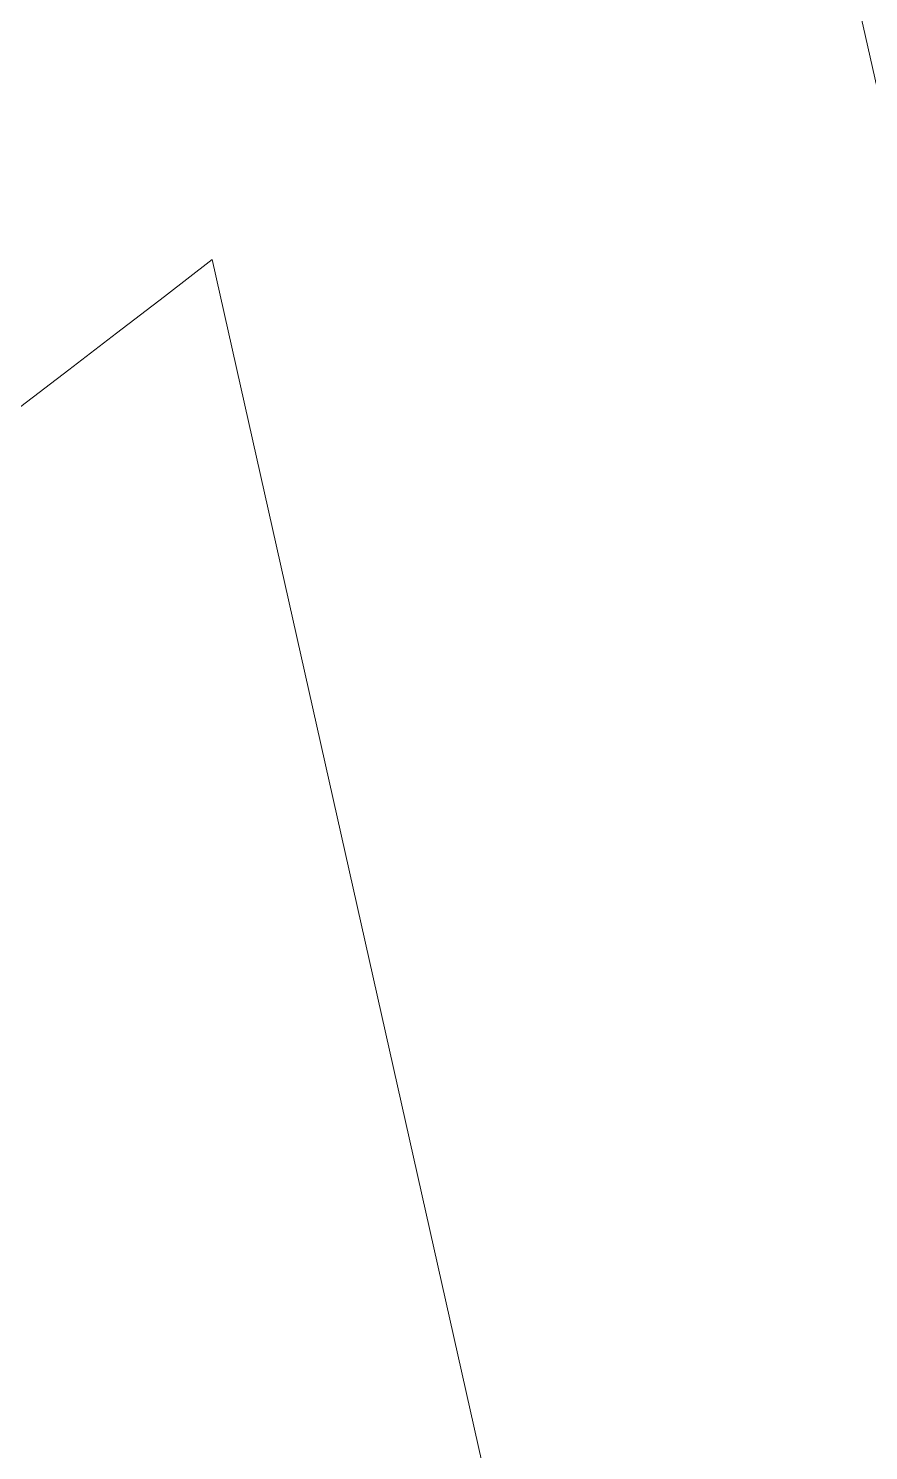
# Model space of a CAD drawing. Extents: x 43 to 2536, y -3058 to -41.
# Drawn here: x 1184.02 to 1188.01, y -1333.29 to -1326.55 of the extents above; entities that cross this region are included whole.
import ezdxf

# ---------------------------------------------------------------- set-up
doc = ezdxf.new("R2010")
doc.units = 0
doc.header["$MEASUREMENT"] = 0
doc.layers.add('Layer 1', color=7, linetype='Continuous', lineweight=0)

msp = doc.modelspace()

# ---------------------------------------------------------------- linework, layer by layer
at = {"layer": 'Layer 1'}
for points, knots in [([(1487.738, -1128.7902), (1481.4861, -1122.8552), (1473.8031, -1119.8228), (1464.8845, -1119.7821), (1464.8845, -1119.7821), (1464.7057, -1119.7821), (1464.7057, -1119.7821), (1455.7058, -1119.7821), (1448.6978, -1122.1805), (1443.8848, -1126.9203), (1439.1937, -1131.53), (1435.8442, -1136.8389), (1433.9174, -1142.6925), (1432.0476, -1148.351), (1430.0557, -1156.2695), (1427.9825, -1166.2043), (1427.9825, -1166.2043), (1386.7146, -1350.1783), (1386.7146, -1350.1783), (1386.7146, -1350.1783), (1340.1621, -1178.3669), (1340.1621, -1178.3669), (1336.1783, -1163.7329), (1332.9426, -1153.0583), (1330.5525, -1146.6437), (1328.0972, -1140.0421), (1323.6501, -1133.8713), (1317.3168, -1128.3024), (1310.886, -1122.6521), (1301.8048, -1119.7821), (1290.3334, -1119.7821), (1279.0244, -1119.7821), (1269.927, -1122.522), (1263.2848, -1127.9285), (1256.7157, -1133.2778), (1251.9109, -1139.7169), (1249.0085, -1147.0502), (1246.1792, -1154.1882), (1242.9436, -1164.7249), (1239.3826, -1178.3669), (1239.3826, -1178.3669), (1193.2773, -1350.1458), (1193.2773, -1350.1458), (1193.2773, -1350.1458), (1152.0256, -1166.2207), (1152.0256, -1166.2207), (1148.8958, -1151.4648), (1145.1721, -1140.0259), (1140.9608, -1132.2048), (1136.5219, -1123.9609), (1127.8877, -1119.7821), (1115.2861, -1119.7821), (1115.0179, -1119.7821), (1114.7496, -1119.7821), (1114.4813, -1119.7903), (1105.6847, -1119.9691), (1098.1644, -1123.0342), (1092.132, -1128.9202), (1085.9044, -1134.9934), (1082.7499, -1142.5625), (1082.7499, -1151.4323), (1082.7499, -1154.0826), (1083.002, -1157.2046), (1083.506, -1160.7981), (1084.2947, -1166.4077), (1085.6848, -1173.1556), (1087.6848, -1180.9604), (1087.6848, -1180.9604), (1141.9607, -1400.4868), (1141.9607, -1400.4868), (1143.595, -1407.0315), (1145.4648, -1414.1858), (1147.5298, -1421.7631), (1149.6273, -1429.5029), (1152.3754, -1436.2913), (1155.7004, -1441.9579), (1159.0908, -1447.7384), (1163.5947, -1452.275), (1169.0825, -1455.4375), (1174.5702, -1458.6082), (1181.6189, -1460.2178), (1190.0254, -1460.2178), (1200.448, -1460.2178), (1208.9601, -1457.5026), (1215.3096, -1452.1611), (1221.5779, -1446.8848), (1226.0413, -1440.8279), (1228.5779, -1434.145), (1231.025, -1427.6899), (1234.3663, -1416.9014), (1238.5209, -1402.0803), (1238.5209, -1402.0803), (1290.3252, -1212.3584), (1290.3252, -1212.3584), (1290.3252, -1212.3584), (1341.4709, -1402.0723), (1341.4709, -1402.0723), (1341.4709, -1402.0723), (1341.4791, -1402.0966), (1341.4791, -1402.0966), (1345.7717, -1417.3403), (1349.1539, -1428.2751), (1351.5278, -1434.5841), (1353.9913, -1441.1287), (1358.4221, -1447.0879), (1364.6904, -1452.2832), (1371.0481, -1457.5432), (1379.552, -1460.2178), (1389.9747, -1460.2178), (1401.0071, -1460.2178), (1409.7144, -1457.4619), (1415.8524, -1452.0229), (1421.8931, -1446.6733), (1426.2344, -1440.3481), (1428.7629, -1433.2264), (1431.2101, -1426.3159), (1434.332, -1415.2997), (1438.0393, -1400.4868), (1438.0393, -1400.4868), (1492.307, -1180.9523), (1492.307, -1180.9523), (1494.1932, -1173.2288), (1495.5347, -1166.7734), (1496.3314, -1161.489), (1496.9492, -1157.4729), (1497.2501, -1154.1395), (1497.2501, -1151.4323), (1497.2501, -1142.416), (1494.0469, -1134.7983), (1487.738, -1128.7902)], [0, 0, 0, 0, 1, 1, 1, 2, 2, 2, 3, 3, 3, 4, 4, 4, 5, 5, 5, 6, 6, 6, 7, 7, 7, 8, 8, 8, 9, 9, 9, 10, 10, 10, 11, 11, 11, 12, 12, 12, 13, 13, 13, 14, 14, 14, 15, 15, 15, 16, 16, 16, 17, 17, 17, 18, 18, 18, 19, 19, 19, 20, 20, 20, 21, 21, 21, 22, 22, 22, 23, 23, 23, 24, 24, 24, 25, 25, 25, 26, 26, 26, 27, 27, 27, 28, 28, 28, 29, 29, 29, 30, 30, 30, 31, 31, 31, 32, 32, 32, 33, 33, 33, 34, 34, 34, 35, 35, 35, 36, 36, 36, 37, 37, 37, 38, 38, 38, 39, 39, 39, 40, 40, 40, 41, 41, 41, 42, 42, 42, 43, 43, 43, 43]), ([(1140.1172, -1342.7607), (1140.225, -1342.7175), (1140.2681, -1342.6421), (1140.3542, -1342.5775), (1144.127, -1343.5151), (1148.1365, -1343.7738), (1152.1677, -1343.2241), (1164.9688, -1341.4622), (1175.2203, -1335.1199), (1184.8948, -1327.6453), (1184.8948, -1327.6453), (1187.1343, -1337.6301), (1187.1343, -1337.6301), (1179.0737, -1342.5508), (1171.135, -1347.5581), (1162.0735, -1350.5537), (1153.5906, -1353.3455), (1145.7976, -1355.2318), (1138.7267, -1361.0522), (1137.8406, -1361.7817), (1136.9819, -1362.5428), (1136.1128, -1363.292), (1136.1128, -1363.292), (1132.0811, -1346.9839), (1132.0811, -1346.9839), (1134.8086, -1345.437), (1137.5718, -1344.0547), (1140.1172, -1342.7607)], [0, 0, 0, 0, 1, 1, 1, 2, 2, 2, 3, 3, 3, 4, 4, 4, 5, 5, 5, 6, 6, 6, 7, 7, 7, 8, 8, 8, 9, 9, 9, 9])]:
    msp.add_open_spline(points, degree=3, knots=knots, dxfattribs=at)

doc.saveas('drawing.dxf')
